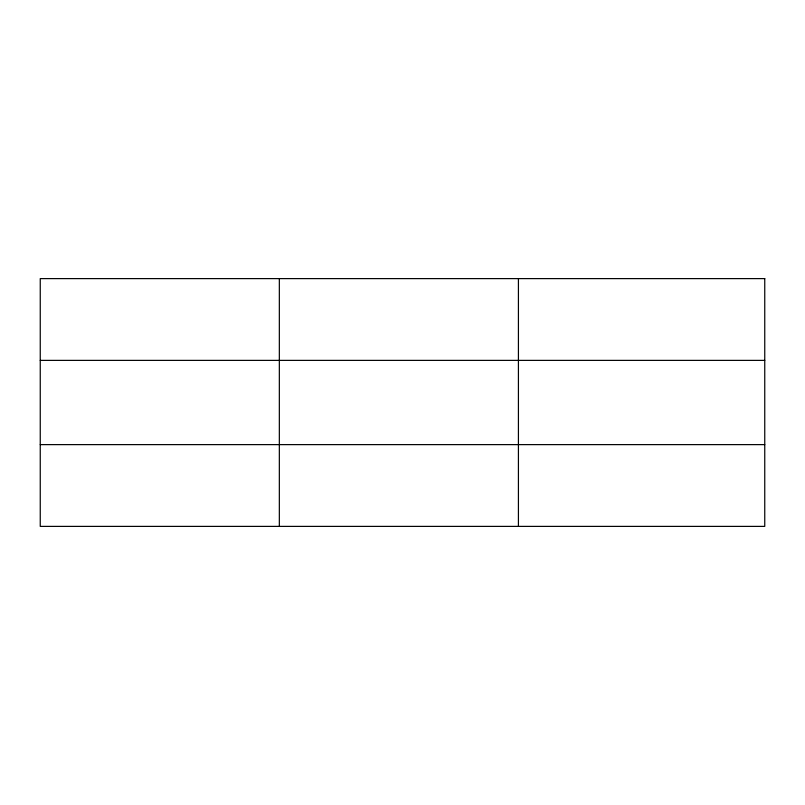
<?xml version="1.0" encoding="UTF-8"?>
<svg xmlns="http://www.w3.org/2000/svg" width="805" height="805" viewBox="0 0 805 805"><rect width="100%" height="100%" fill="white"/><g stroke="black" fill="none" stroke-linecap="round" stroke-linejoin="round"><path stroke-width="1.21" d="M279.335 526.389L279.335 278.611M518.42 526.389L518.42 278.611M40.25 360.378L764.75 360.378M40.25 444.622L764.75 444.622M764.75 278.611L764.75 526.389L40.25 526.389L40.25 278.611L764.75 278.611"/></g></svg>
